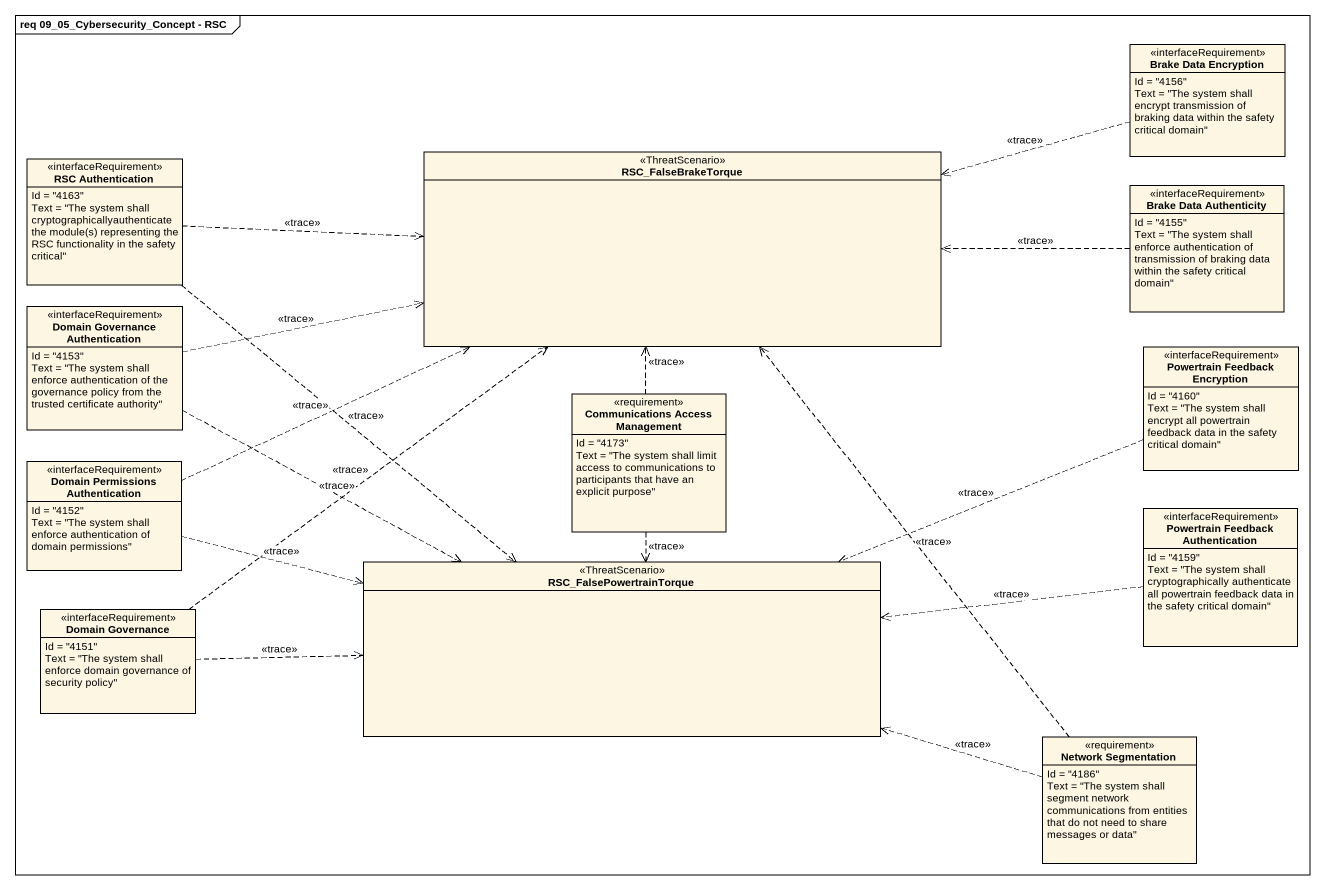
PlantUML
@startuml
mainframe req 09_05_Cybersecurity_Concept - RSC
hide circle
hide empty members
class "Brake Data Encryption" as Brake_Data_Encryption <<interfaceRequirement>> {
  Id = "4156"
  Text = "The system shall encrypt transmission of braking data within the safety critical domain"
}
class "RSC Authentication" as RSC_Authentication <<interfaceRequirement>> {
  Id = "4163"
  {field} Text = "The system shall cryptographicallyauthenticate the module(s) representing the RSC functionality in the safety critical"
}
class RSC_FalseBrakeTorque <<ThreatScenario>>
class "Brake Data Authenticity" as Brake_Data_Authenticity <<interfaceRequirement>> {
  Id = "4155"
  Text = "The system shall enforce authentication of transmission of braking data within the safety critical domain"
}
class "Domain Governance Authentication" as Domain_Governance <<interfaceRequirement>> {
  Id = "4153"
  Text = "The system shall enforce authentication of the governance policy from the trusted certificate authority"
}
class "Powertrain Feedback Encryption" as Powertrain_Feedback <<interfaceRequirement>> {
  Id = "4160"
  Text = "The system shall encrypt all powertrain feedback data in the safety critical domain"
}
class "Communications Access Management" as Communications_Access <<requirement>> {
  Id = "4173"
  Text = "The system shall limit access to communications to participants that have an explicit purpose"
}
class "Domain Permissions Authentication" as Domain_Permissions <<interfaceRequirement>> {
  Id = "4152"
  Text = "The system shall enforce authentication of domain permissions"
}
class "Powertrain Feedback Authentication" as Powertrain_Feedback_2 <<interfaceRequirement>> {
  Id = "4159"
  Text = "The system shall cryptographically authenticate all powertrain feedback data in the safety critical domain"
}
class RSC_FalsePowertrainTorque <<ThreatScenario>>
class "Domain Governance" as Domain_Governance_2 <<interfaceRequirement>> {
  Id = "4151"
  Text = "The system shall enforce domain governance of security policy"
}
class "Network Segmentation" as Network_Segmentation <<requirement>> {
  Id = "4186"
  Text = "The system shall segment network communications from entities that do not need to share messages or data"
}
Brake_Data_Encryption .left.> RSC_FalseBrakeTorque : <<trace>>
RSC_Authentication .right.> RSC_FalseBrakeTorque : <<trace>>
RSC_Authentication ..> RSC_FalsePowertrainTorque : <<trace>>
Brake_Data_Authenticity .left.> RSC_FalseBrakeTorque : <<trace>>
Domain_Governance .right.> RSC_FalseBrakeTorque : <<trace>>
Domain_Governance .right.> RSC_FalsePowertrainTorque : <<trace>>
Powertrain_Feedback .left.> RSC_FalsePowertrainTorque : <<trace>>
Communications_Access .up.> RSC_FalseBrakeTorque : <<trace>>
Communications_Access ..> RSC_FalsePowertrainTorque : <<trace>>
Domain_Permissions .right.> RSC_FalseBrakeTorque : <<trace>>
Domain_Permissions .right.> RSC_FalsePowertrainTorque : <<trace>>
Powertrain_Feedback_2 .left.> RSC_FalsePowertrainTorque : <<trace>>
Domain_Governance_2 .up.> RSC_FalseBrakeTorque : <<trace>>
Domain_Governance_2 .right.> RSC_FalsePowertrainTorque : <<trace>>
Network_Segmentation .up.> RSC_FalseBrakeTorque : <<trace>>
Network_Segmentation .left.> RSC_FalsePowertrainTorque : <<trace>>
@enduml
